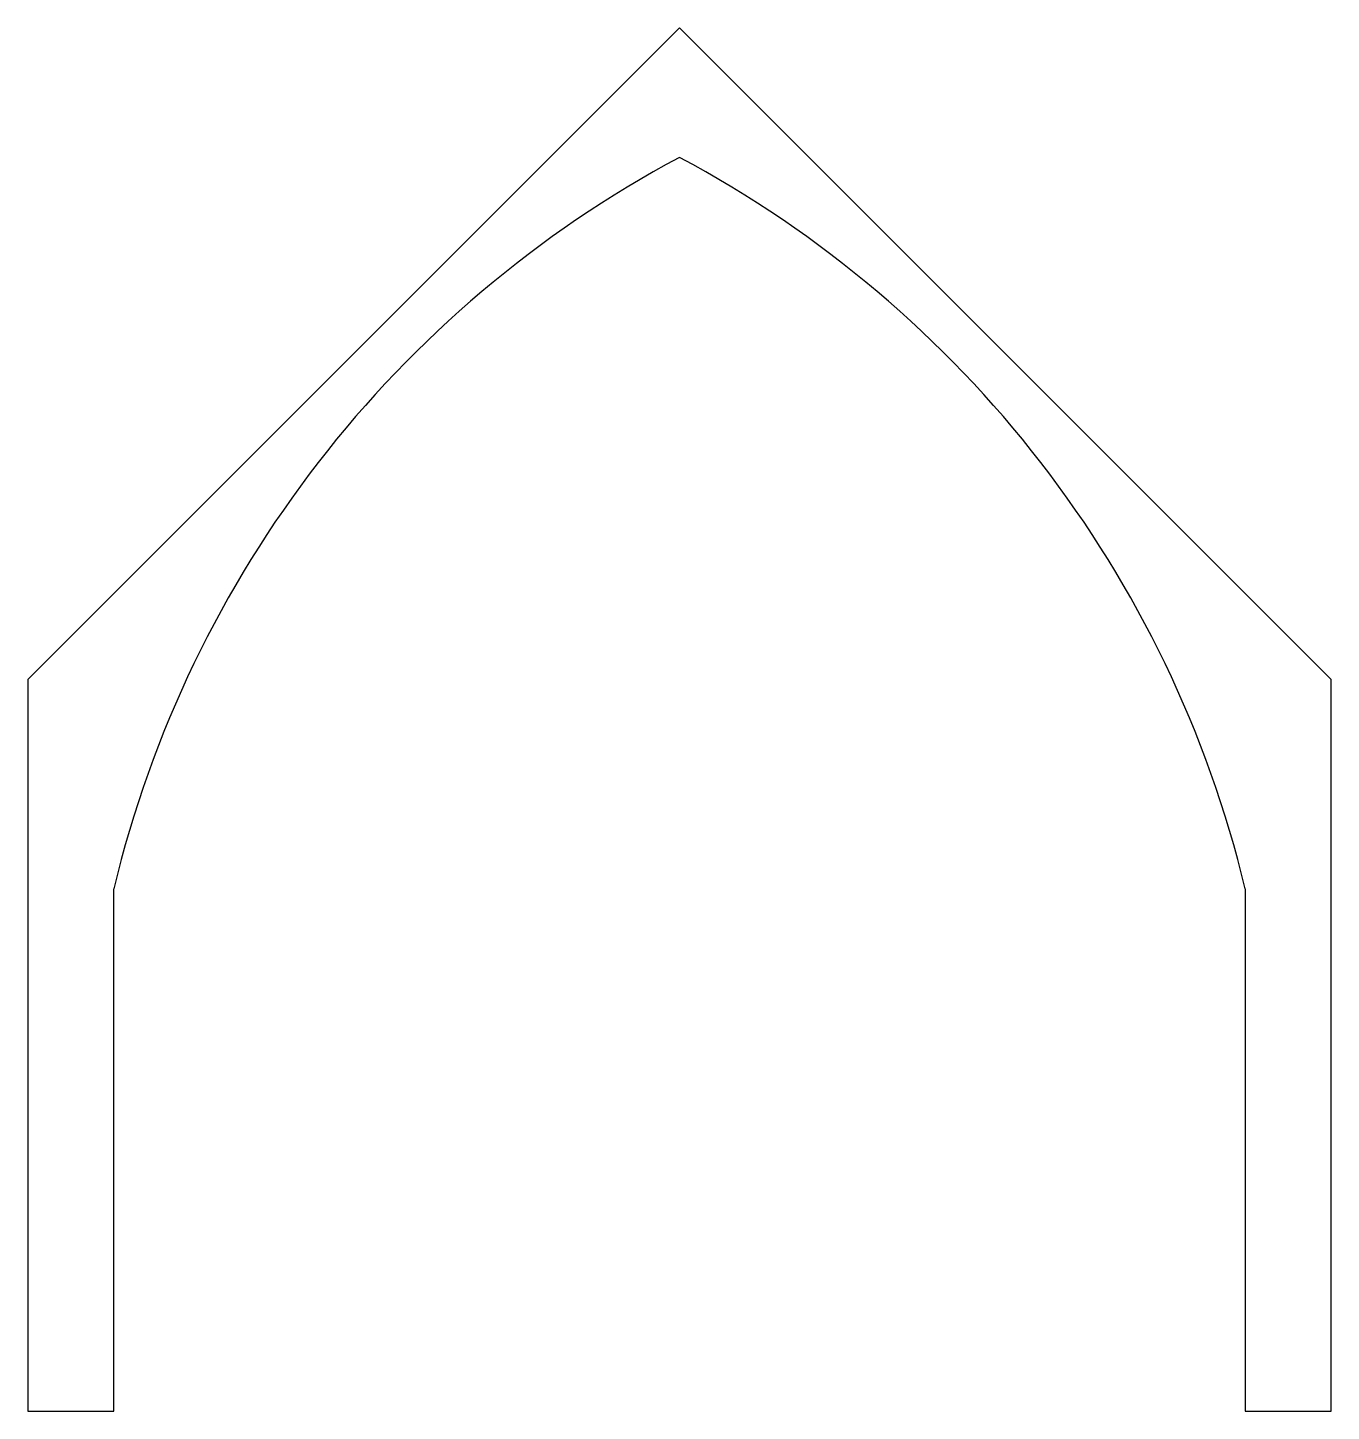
# Model space of a CAD drawing. Header units: millimetres. Extents: x -17 to 17, y -18.1 to 18.1.
import ezdxf

# ---------------------------------------------------------------- set-up
doc = ezdxf.new("R2010")
doc.units = ezdxf.units.MM
doc.layers.add('PERIMETER', color=5, linetype='CONTINUOUS')

msp = doc.modelspace()

# ---------------------------------------------------------------- linework, layer by layer
at = {"layer": 'PERIMETER'}
for p, q in [((0, 18.085), (-17.034, 1.051)), ((17.034, 1.051), (0, 18.085)), ((-17.034, 1.051), (-17.034, -18.075)), ((17.034, -18.075), (17.034, 1.051)), ((-14.784, -18.075), (-14.784, -4.417)), ((14.784, -4.417), (14.784, -18.075)), ((-17.034, -18.075), (-14.784, -18.075)), ((14.784, -18.075), (17.034, -18.075))]:
    msp.add_line(p, q, dxfattribs=at)
for centre, start, end in [((13.875, -11.311), 118.0803, 166.4744), ((-13.875, -11.311), 13.5256, 61.9197)]:
    msp.add_arc(centre, 29.476, start, end, dxfattribs=at)

doc.saveas('drawing.dxf')
